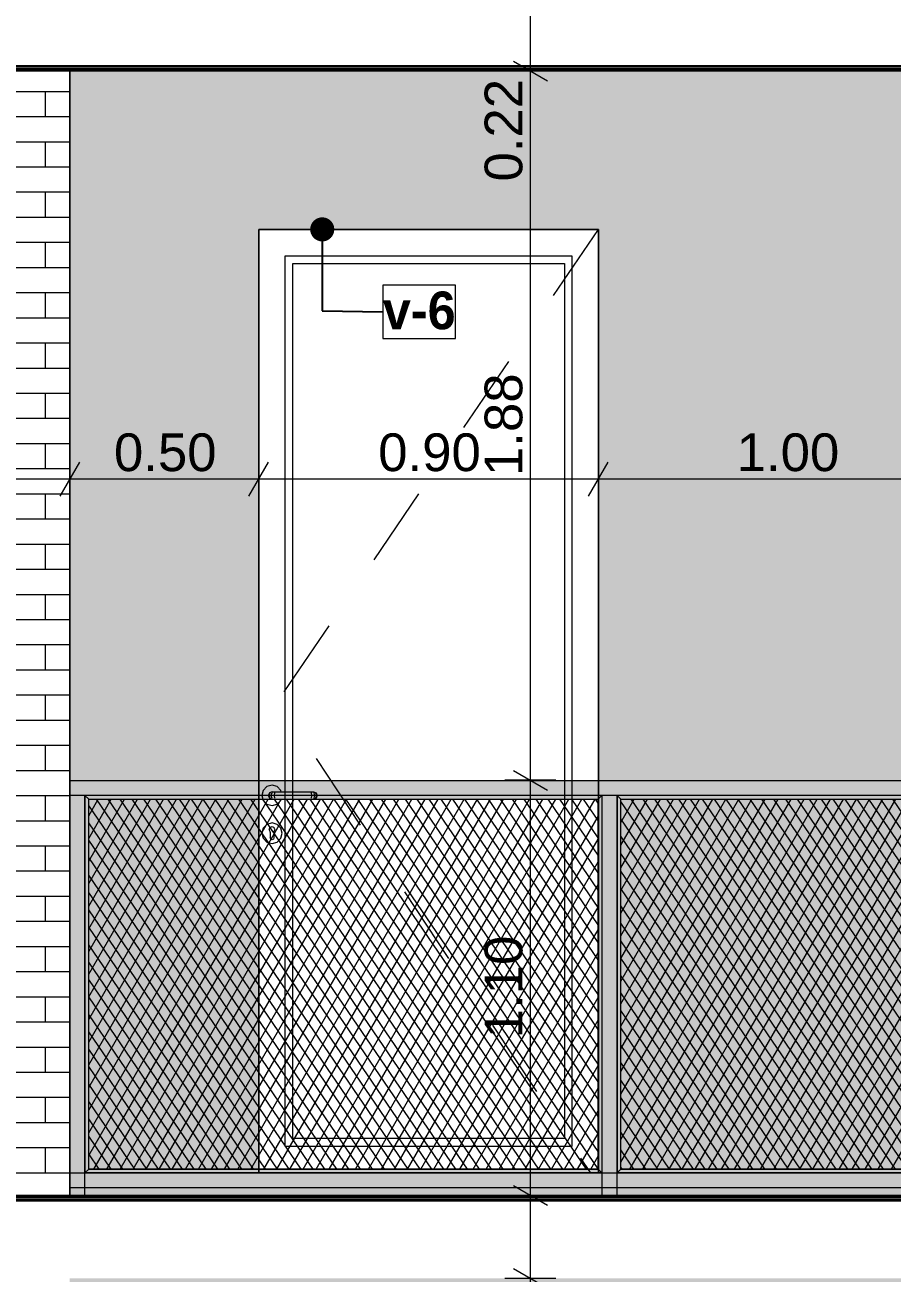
# Model space of a CAD drawing. Header units: millimetres. Extents: x 475206255 to 476720147, y 4620882299 to 4621447368.
# Drawn here: x 475418547 to 475420845, y 4621138679 to 4621141987 of the extents above; entities that cross this region are included whole.
import ezdxf

# ---------------------------------------------------------------- set-up
doc = ezdxf.new("R2010")
doc.units = ezdxf.units.MM
doc.header["$MEASUREMENT"] = 0
doc.set_wipeout_variables(frame=1)
doc.linetypes.add('Dashed', pattern=[423.333333, 211.666667, -211.666667])
for name, color, linetype, lineweight in [('2D Drafting - General_Pen_No__30_Pen_No__9_Pen_No__9_Pen_No__253', 252, 'Continuous', 0), ('2D Drafting - General_Pen_No__30_Pen_No__9_Pen_No__9_Pen_No__7', 7, 'Continuous', 0), ('2D Drafting - General_Pen_No__7_Pen_No__7', 7, 'Continuous', 0), ('Dimensioning - General_Pen_No__142', 142, 'Continuous', 0), ('New_2D Drafting - General_Pen_No__30_Pen_No__9_Pen_No__9_Pen_No__255', 255, 'Continuous', 0), ('New_2D Drafting - General_Pen_No__30_Pen_No__9_Pen_No__9_Pen_No__7', 7, 'Continuous', 0), ('New_2D Drafting - General_Pen_No__4', 7, 'Continuous', 0), ('New_2D Drafting - General_Pen_No__7', 7, 'Continuous', 0), ('New_Annotation - Label_Pen_No__1', 1, 'Continuous', 0), ('New_Structural - Bearing_Pen_No__250', 7, 'Continuous', 0), ('Structural - Bearing_Pen_No__250', 7, 'Continuous', 0), ('zoma_Pen_No__142', 142, 'Continuous', 0)]:
    doc.layers.add(name, color=color, linetype=linetype, lineweight=lineweight)
doc.layers.add('Dimensioning - General', color=7, linetype='Continuous')
doc.layers.add('zoma', color=7, linetype='Continuous')
doc.styles.add('GENERATED_STYLE_2', font='arial.ttf')
doc.styles.add('GENERATED_STYLE_5', font='')
doc.styles.get('GENERATED_STYLE_5').set_extended_font_data('Avaza', bold=True)
doc.dimstyles.new('GENERATED_STYLE__1', dxfattribs={"dimtxt": 100, "dimasz": 68.640772, "dimexe": 0.18, "dimexo": 0.0625, "dimgap": 0, "dimtad": 1, "dimlfac": 0.001, "dimzin": 0, "dimdsep": 46, "dimtxsty": 'GENERATED_STYLE_2', "dimblk": 'ARROWHEAD_2', "dimblk1": 'ARROWHEAD_2', "dimblk2": 'ARROWHEAD_2', "dimcen": 0.09, "dimse1": 1, "dimse2": 1, "dimclrd": 142, "dimclre": 142, "dimclrt": 142, "dimadec": 0, "dimazin": 0, "dimtfac": 1, "dimtdec": 4, "dimtmove": 0, "dimatfit": 3, "dimfxl": 1, "dimtolj": 1, "dimtzin": 0, "dimarcsym": 0})
doc.dimstyles.new('GENERATED_STYLE__18', dxfattribs={"dimtxt": 100, "dimasz": 68.640772, "dimexe": 0.18, "dimexo": 0.0625, "dimgap": 0, "dimtad": 1, "dimtih": 1, "dimtoh": 1, "dimlfac": 0.001, "dimzin": 0, "dimdsep": 46, "dimtxsty": 'GENERATED_STYLE_2', "dimblk": 'ARROWHEAD_2', "dimblk1": 'ARROWHEAD_2', "dimblk2": 'ARROWHEAD_2', "dimcen": 0.09, "dimse1": 1, "dimse2": 1, "dimclrd": 142, "dimclre": 142, "dimclrt": 142, "dimadec": 0, "dimazin": 0, "dimtfac": 1, "dimtdec": 4, "dimtmove": 0, "dimatfit": 3, "dimfxl": 1, "dimtolj": 1, "dimtzin": 0, "dimarcsym": 0})
doc.dimstyles.new('GENERATED_STYLE__3', dxfattribs={"dimtxt": 200, "dimasz": 64.421331, "dimexe": 0.18, "dimexo": 3, "dimgap": 0, "dimtad": 1, "dimtih": 1, "dimtoh": 1, "dimlfac": 0.001, "dimzin": 0, "dimdsep": 46, "dimtxsty": 'GENERATED_STYLE_2', "dimblk": 'ARROWHEAD_2', "dimblk1": 'ARROWHEAD_2', "dimblk2": 'ARROWHEAD_2', "dimcen": 0.09, "dimclrd": 142, "dimclre": 142, "dimclrt": 142, "dimadec": 0, "dimazin": 0, "dimtfac": 1, "dimtdec": 4, "dimtmove": 0, "dimatfit": 3, "dimfxl": 1, "dimtolj": 1, "dimtzin": 0, "dimarcsym": 0})
doc.dimstyles.new('GENERATED_STYLE__33', dxfattribs={"dimtxt": 0.18, "dimasz": 127.68, "dimexe": 0.18, "dimexo": 0.0625, "dimgap": 0, "dimtad": 0, "dimtih": 1, "dimtoh": 1, "dimdec": 4, "dimzin": 0, "dimdsep": 46, "dimcen": 0.09, "dimadec": 0, "dimazin": 0, "dimtfac": 1, "dimtdec": 4, "dimtmove": 0, "dimatfit": 3, "dimldrblk": 'ARROWHEAD_11', "dimfxl": 1, "dimtolj": 1, "dimtzin": 0, "dimarcsym": 0})
pattern_1 = [(60, (475826095.757, 4621095193.19), (-25.9807621, 15), []), (124.306619, (475826095.757, 4621095193.19), (23.8156986, 11.25), [])]

# ---------------------------------------------------------------- blocks, each defined once
blk = doc.blocks.new('*D550', base_point=(475826095.8, 4621095193.2))
at = {"layer": 'Dimensioning - General_Pen_No__142', "color": 142, "linetype": 'Continuous', "lineweight": 0, "transparency": 16777216}
for p, q in [((475424908.2, 4621138945), (475424772.7, 4621138945)), ((475424795.3, 4621138971.1), (475424885.6, 4621138918.9)), ((475424840.5, 4621138244.9), (475424840.5, 4621138945)), ((475424795.3, 4621138271), (475424885.6, 4621138218.9)), ((475424908.2, 4621138244.9), (475424772.7, 4621138244.9))]:
    blk.add_line(p, q, dxfattribs=at)
at = {"layer": 'Dimensioning - General_Pen_No__142', "color": 142, "lineweight": 0, "transparency": 16777216, "insert": (475424820.5, 4621138461.5), "char_height": 100, "attachment_point": 7, "rotation": 90, "style": 'GENERATED_STYLE_2'}
blk.add_mtext('\\A1;{\\pql;\\fArial|b0|i0|c204|p0;\\W1.000000;0.70}', dxfattribs=at)
blk = doc.blocks.new('ARROWHEAD_2')
at = {"color": 0, "linetype": 'Continuous', "lineweight": 0}
for p, q in [((-0.378, -0.655), (0.378, 0.655)), ((0, 0), (-1, 0))]:
    blk.add_line(p, q, dxfattribs=at)
blk = doc.blocks.new('*D551', base_point=(475826095.8, 4621095193.2))
at = {"layer": 'Dimensioning - General_Pen_No__142', "color": 142, "linetype": 'Continuous', "lineweight": 0, "transparency": 16777216}
for p, q in [((475424795.3, 4621141471), (475424885.6, 4621141418.9)), ((475424908.2, 4621141444.9), (475424772.7, 4621141444.9)), ((475424840.5, 4621138945), (475424840.5, 4621141444.9)), ((475424908.2, 4621138945), (475424772.7, 4621138945)), ((475424795.3, 4621138971.1), (475424885.6, 4621138918.9))]:
    blk.add_line(p, q, dxfattribs=at)
at = {"layer": 'Dimensioning - General_Pen_No__142', "color": 142, "lineweight": 0, "transparency": 16777216, "insert": (475424820.5, 4621140061.5), "char_height": 100, "attachment_point": 7, "rotation": 90, "style": 'GENERATED_STYLE_2'}
blk.add_mtext('\\A1;{\\pql;\\fArial|b0|i0|c204|p0;\\W1.000000;2.50}', dxfattribs=at)
blk = doc.blocks.new('*D552', base_point=(475826095.8, 4621095193.2))
at = {"layer": 'Dimensioning - General_Pen_No__142', "color": 142, "linetype": 'Continuous', "lineweight": 0, "transparency": 16777216}
for p, q in [((475424795.3, 4621142171.1), (475424885.6, 4621142118.9)), ((475424908.2, 4621142145), (475424772.7, 4621142145)), ((475424840.5, 4621141444.9), (475424840.5, 4621142145)), ((475424795.3, 4621141471), (475424885.6, 4621141418.9)), ((475424908.2, 4621141444.9), (475424772.7, 4621141444.9))]:
    blk.add_line(p, q, dxfattribs=at)
at = {"layer": 'Dimensioning - General_Pen_No__142', "color": 142, "lineweight": 0, "transparency": 16777216, "insert": (475424820.5, 4621141661.5), "char_height": 100, "attachment_point": 7, "rotation": 90, "style": 'GENERATED_STYLE_2'}
blk.add_mtext('\\A1;{\\pql;\\fArial|b0|i0|c204|p0;\\W1.000000;0.70}', dxfattribs=at)
blk = doc.blocks.new('*D1526', base_point=(475826095.8, 4621095193.2))
at = {"layer": 'zoma_Pen_No__142', "color": 142, "linetype": 'Continuous', "lineweight": 0, "transparency": 16777216}
for p, q in [((475414015.9, 4621126477.3), (475414015.9, 4621126604.5)), ((475420515.9, 4621126477.3), (475420515.9, 4621126604.5)), ((475414040.3, 4621126583.3), (475413991.4, 4621126498.5)), ((475420540.3, 4621126583.3), (475420491.4, 4621126498.5)), ((475414015.9, 4621126540.9), (475420515.9, 4621126540.9))]:
    blk.add_line(p, q, dxfattribs=at)
at = {"layer": 'zoma_Pen_No__142', "color": 142, "lineweight": 0, "transparency": 16777216, "char_height": 200, "attachment_point": 7, "style": 'GENERATED_STYLE_2'}
for s, insert in [('\\A1;{\\pql;\\fArial|b0|i0|c204|p0;\\W1.000000;6.50}', (475416998.9, 4621126580.9)), ('\\A1;{\\pql;\\fArial|b0|i0|c204|p0;\\W1.000000;0.40}', (475419957.5, 4621126580.9))]:
    blk.add_mtext(s, dxfattribs=dict(at, insert=insert))
blk = doc.blocks.new('*D1527', base_point=(475826095.8, 4621095193.2))
at = {"layer": 'zoma_Pen_No__142', "color": 142, "linetype": 'Continuous', "lineweight": 0, "transparency": 16777216}
for p, q in [((475420515.9, 4621126477.3), (475420515.9, 4621126604.5)), ((475420915.9, 4621126477.3), (475420915.9, 4621126604.5)), ((475420540.3, 4621126583.3), (475420491.4, 4621126498.5)), ((475420940.3, 4621126583.3), (475420891.4, 4621126498.5)), ((475420515.9, 4621126540.9), (475420915.9, 4621126540.9))]:
    blk.add_line(p, q, dxfattribs=at)
blk = doc.blocks.new('ARROWHEAD_11')
at = {"color": 0, "linetype": 'Continuous', "lineweight": 0}
blk.add_line((0, 0), (-1, 0), dxfattribs=at)
at = {"color": 0, "linetype": 'Continuous', "lineweight": 0, "const_width": 0.25, "flags": 128}
blk.add_lwpolyline([(-0.125, 0, 1), (0.125, 0, 1)], format="xyb", close=True, dxfattribs=at)
blk = doc.blocks.new('*D1865', base_point=(475826095.8, 4621095193.2))
at = {"layer": 'Dimensioning - General_Pen_No__142', "color": 142, "linetype": 'Continuous', "lineweight": 0, "transparency": 16777216}
for p, q in [((475419841.3, 4621138691), (475419931.6, 4621138638.9)), ((475419954.2, 4621138665), (475419818.7, 4621138665)), ((475419886.5, 4621136785), (475419886.5, 4621138665)), ((475419841.3, 4621136811), (475419931.6, 4621136758.9)), ((475419954.2, 4621136785), (475419818.7, 4621136785))]:
    blk.add_line(p, q, dxfattribs=at)
at = {"layer": 'Dimensioning - General_Pen_No__142', "color": 142, "lineweight": 0, "transparency": 16777216, "char_height": 100, "attachment_point": 7, "rotation": 90, "style": 'GENERATED_STYLE_2'}
for s, insert in [('\\A1;{\\pql;\\fArial|b0|i0|c204|p0;\\W1.000000;0.22}', (475419866.5, 4621138371.9)), ('\\A1;{\\pql;\\fArial|b0|i0|c204|p0;\\W1.000000;1.88}', (475419866.5, 4621137591.5))]:
    blk.add_mtext(s, dxfattribs=dict(at, insert=insert))
blk = doc.blocks.new('*D1866', base_point=(475826095.8, 4621095193.2))
at = {"layer": 'Dimensioning - General_Pen_No__142', "color": 142, "linetype": 'Continuous', "lineweight": 0, "transparency": 16777216}
for p, q in [((475419841.3, 4621138911), (475419931.6, 4621138858.9)), ((475419954.2, 4621138885), (475419818.7, 4621138885)), ((475419886.5, 4621138665), (475419886.5, 4621138885)), ((475419841.3, 4621138691), (475419931.6, 4621138638.9)), ((475419954.2, 4621138665), (475419818.7, 4621138665))]:
    blk.add_line(p, q, dxfattribs=at)
blk = doc.blocks.new('*D1867', base_point=(475826095.8, 4621095193.2))
at = {"layer": 'Dimensioning - General_Pen_No__142', "color": 142, "linetype": 'Continuous', "lineweight": 0, "transparency": 16777216}
for p, q in [((475419841.3, 4621140011), (475419931.6, 4621139958.9)), ((475419954.2, 4621139985), (475419818.7, 4621139985)), ((475419886.5, 4621138885), (475419886.5, 4621139985)), ((475419841.3, 4621138911), (475419931.6, 4621138858.9)), ((475419954.2, 4621138885), (475419818.7, 4621138885))]:
    blk.add_line(p, q, dxfattribs=at)
at = {"layer": 'Dimensioning - General_Pen_No__142', "color": 142, "lineweight": 0, "transparency": 16777216, "insert": (475419866.5, 4621139301.5), "char_height": 100, "attachment_point": 7, "rotation": 90, "style": 'GENERATED_STYLE_2'}
blk.add_mtext('\\A1;{\\pql;\\fArial|b0|i0|c204|p0;\\W1.000000;1.10}', dxfattribs=at)
blk = doc.blocks.new('*D1868', base_point=(475826095.8, 4621095193.2))
at = {"layer": 'Dimensioning - General_Pen_No__142', "color": 142, "linetype": 'Continuous', "lineweight": 0, "transparency": 16777216}
for p, q in [((475419841.3, 4621141891), (475419931.6, 4621141838.9)), ((475419954.2, 4621141865), (475419818.7, 4621141865)), ((475419886.5, 4621139985), (475419886.5, 4621141865)), ((475419841.3, 4621140011), (475419931.6, 4621139958.9)), ((475419954.2, 4621139985), (475419818.7, 4621139985))]:
    blk.add_line(p, q, dxfattribs=at)
at = {"layer": 'Dimensioning - General_Pen_No__142', "color": 142, "lineweight": 0, "transparency": 16777216, "char_height": 100, "attachment_point": 7, "rotation": 90, "style": 'GENERATED_STYLE_2'}
for s, insert in [('\\A1;{\\pql;\\fArial|b0|i0|c204|p0;\\W1.000000;0.22}', (475419866.5, 4621141571.9)), ('\\A1;{\\pql;\\fArial|b0|i0|c204|p0;\\W1.000000;1.88}', (475419866.5, 4621140791.5))]:
    blk.add_mtext(s, dxfattribs=dict(at, insert=insert))
blk = doc.blocks.new('*D1869', base_point=(475826095.8, 4621095193.2))
at = {"layer": 'Dimensioning - General_Pen_No__142', "color": 142, "linetype": 'Continuous', "lineweight": 0, "transparency": 16777216}
for p, q in [((475419954.2, 4621142085), (475419818.7, 4621142085)), ((475419841.3, 4621142111), (475419931.6, 4621142058.9)), ((475419886.5, 4621141865), (475419886.5, 4621142085)), ((475419841.3, 4621141891), (475419931.6, 4621141838.9)), ((475419954.2, 4621141865), (475419818.7, 4621141865))]:
    blk.add_line(p, q, dxfattribs=at)
blk = doc.blocks.new('*D2306', base_point=(475826095.8, 4621095193.2))
at = {"layer": 'Dimensioning - General_Pen_No__142', "color": 142, "linetype": 'Continuous', "lineweight": 0, "transparency": 16777216}
for p, q in [((475420040.6, 4621140737.8), (475420092.8, 4621140828.1)), ((475420066.7, 4621140850.6), (475420066.7, 4621140715.2)), ((475421040.2, 4621140737.8), (475421092.3, 4621140828.1)), ((475421066.3, 4621140850.6), (475421066.3, 4621140715.2)), ((475421066.3, 4621140782.9), (475420066.7, 4621140782.9))]:
    blk.add_line(p, q, dxfattribs=at)
at = {"layer": 'Dimensioning - General_Pen_No__142', "color": 142, "lineweight": 0, "transparency": 16777216, "insert": (475420433, 4621140802.9), "char_height": 100, "attachment_point": 7, "style": 'GENERATED_STYLE_2'}
blk.add_mtext('\\A1;{\\pql;\\fArial|b0|i0|c204|p0;\\W1.000000;1.00}', dxfattribs=at)
blk = doc.blocks.new('*D2307', base_point=(475826095.8, 4621095193.2))
at = {"layer": 'Dimensioning - General_Pen_No__142', "color": 142, "linetype": 'Continuous', "lineweight": 0, "transparency": 16777216}
for p, q in [((475419140.6, 4621140737.8), (475419192.8, 4621140828.1)), ((475419166.7, 4621140850.6), (475419166.7, 4621140715.2)), ((475420040.6, 4621140737.8), (475420092.8, 4621140828.1)), ((475420066.7, 4621140850.6), (475420066.7, 4621140715.2)), ((475420066.7, 4621140782.9), (475419166.7, 4621140782.9))]:
    blk.add_line(p, q, dxfattribs=at)
at = {"layer": 'Dimensioning - General_Pen_No__142', "color": 142, "lineweight": 0, "transparency": 16777216, "insert": (475419483.2, 4621140802.9), "char_height": 100, "attachment_point": 7, "style": 'GENERATED_STYLE_2'}
blk.add_mtext('\\A1;{\\pql;\\fArial|b0|i0|c204|p0;\\W1.000000;0.90}', dxfattribs=at)
blk = doc.blocks.new('*D2308', base_point=(475826095.8, 4621095193.2))
at = {"layer": 'Dimensioning - General_Pen_No__142', "color": 142, "linetype": 'Continuous', "lineweight": 0, "transparency": 16777216}
for p, q in [((475418640.2, 4621140737.8), (475418692.3, 4621140828.1)), ((475418666.2, 4621140850.6), (475418666.2, 4621140715.2)), ((475419140.6, 4621140737.8), (475419192.8, 4621140828.1)), ((475419166.7, 4621140850.6), (475419166.7, 4621140715.2)), ((475419166.7, 4621140782.9), (475418666.2, 4621140782.9))]:
    blk.add_line(p, q, dxfattribs=at)
at = {"layer": 'Dimensioning - General_Pen_No__142', "color": 142, "lineweight": 0, "transparency": 16777216, "insert": (475418783, 4621140802.9), "char_height": 100, "attachment_point": 7, "style": 'GENERATED_STYLE_2'}
blk.add_mtext('\\A1;{\\pql;\\fArial|b0|i0|c204|p0;\\W1.000000;0.50}', dxfattribs=at)
blk = doc.blocks.new('*D2309', base_point=(475826095.8, 4621095193.2))
at = {"layer": 'Dimensioning - General_Pen_No__142', "color": 142, "linetype": 'Continuous', "lineweight": 0, "transparency": 16777216}
for p, q in [((475417140.2, 4621140737.8), (475417192.3, 4621140828.1)), ((475417166.2, 4621140850.6), (475417166.2, 4621140715.2)), ((475418640.2, 4621140737.8), (475418692.3, 4621140828.1)), ((475418666.2, 4621140850.6), (475418666.2, 4621140715.2)), ((475418666.2, 4621140782.9), (475417166.2, 4621140782.9))]:
    blk.add_line(p, q, dxfattribs=at)
at = {"layer": 'Dimensioning - General_Pen_No__142', "color": 142, "lineweight": 0, "transparency": 16777216, "insert": (475417782.8, 4621140802.9), "char_height": 100, "attachment_point": 7, "style": 'GENERATED_STYLE_2'}
blk.add_mtext('\\A1;{\\pql;\\fArial|b0|i0|c204|p0;\\W1.000000;1.50}', dxfattribs=at)

msp = doc.modelspace()

# ---------------------------------------------------------------- hatches: boundary and pattern name
at = {"layer": '2D Drafting - General_Pen_No__30_Pen_No__9_Pen_No__9_Pen_No__253', "linetype": 'Continuous', "lineweight": 0}
h = msp.add_hatch(dxfattribs=at)
h.set_pattern_fill('BRICK___RUNNING_BOND', color=252, style=0, pattern_type=2)
h.set_pattern_definition([(180, (475382668.45, 4621135278.51), (0, 66.64), []), (90, (475382668.45, 4621135278.5), (244.8, 0), [66.64, -66.64]), (90, (475382546.05, 4621135345.15), (244.8, 0), [66.64, -66.64])])
h.paths.add_polyline_path([(475407116.097, 4621132444.943), (475407116.097, 4621145744.536), (475427886.496, 4621145744.536), (475427886.496, 4621132444.943), (475424099.531, 4621132444.942), (475422915.902, 4621132444.943), (475420516.519, 4621132444.943), (475420516.519, 4621135044.943), (475418016.519, 4621135044.943), (475418016.519, 4621132444.943), (475417816.698, 4621132444.943), (475417816.698, 4621135044.924), (475414016.698, 4621135044.924), (475414016.698, 4621132444.943), (475413616.479, 4621132444.943), (475411316.097, 4621132444.943), (475411316.097, 4621145344.955), (475409845.506, 4621145344.955), (475409816.623, 4621145344.955), (475407515.336, 4621145344.955), (475407515.336, 4621135744.944), (475407515.336, 4621135044.961), (475407516.097, 4621135044.961), (475407516.097, 4621132545), (475407516.097, 4621132444.943)])
h.paths.add_polyline_path([(475411816.173, 4621143044.943), (475411816.173, 4621144644.943), (475413416.173, 4621144644.943), (475413416.173, 4621143044.943)], flags=0)
h.paths.add_polyline_path([(475411816.178, 4621135044.943), (475413416.178, 4621135044.943), (475413416.178, 4621133444.942), (475411816.178, 4621133444.942)], flags=0)
h.paths.add_polyline_path([(475413416.178, 4621136644.942), (475411816.178, 4621136644.942), (475411816.178, 4621138244.943), (475413416.178, 4621138244.943)], flags=0)
h.paths.add_polyline_path([(475413416.178, 4621139844.942), (475411816.178, 4621139844.942), (475411816.178, 4621141444.943), (475413416.178, 4621141444.943)], flags=0)
h.paths.add_polyline_path([(475414016.097, 4621135464.943), (475422915.902, 4621135464.943), (475422915.902, 4621135684.943), (475418666.092, 4621135684.943), (475418666.092, 4621135744.932), (475418666.092, 4621135744.944), (475418666.092, 4621138244.955), (475418666.092, 4621138664.943), (475422915.902, 4621138664.943), (475422915.902, 4621138884.943), (475418666.092, 4621138884.943), (475418666.092, 4621141864.943), (475422915.902, 4621141864.943), (475422915.902, 4621142084.943), (475420066.548, 4621142084.943), (475420066.548, 4621144644.937), (475419166.549, 4621144644.937), (475419166.549, 4621142084.943), (475418666.092, 4621142084.943), (475418666.092, 4621145064.943), (475422915.902, 4621145064.943), (475422915.902, 4621145284.943), (475414016.097, 4621145284.943), (475414016.097, 4621145064.943), (475417166.094, 4621145064.943), (475417166.094, 4621142084.943), (475414016.097, 4621142084.943), (475414016.097, 4621141864.943), (475417166.094, 4621141864.943), (475417166.094, 4621138884.943), (475414016.097, 4621138884.943), (475414016.097, 4621138664.943), (475417166.094, 4621138664.943), (475417166.094, 4621138244.955), (475417166.094, 4621135744.944), (475417166.094, 4621135744.924), (475417166.094, 4621135684.943), (475414016.097, 4621135684.943)], flags=0)
h.paths.add_polyline_path([(475416466.026, 4621135744.913), (475416466.026, 4621138244.923), (475414866.018, 4621138244.923), (475414866.018, 4621135744.913)], flags=0)
h.paths.add_polyline_path([(475414866.026, 4621144644.918), (475416466.035, 4621144644.918), (475416466.035, 4621142144.923), (475414866.026, 4621142144.923)], flags=0)
h.paths.add_polyline_path([(475416466.035, 4621138944.924), (475414866.026, 4621138944.924), (475414866.026, 4621141444.918), (475416466.035, 4621141444.918)], flags=0)
h.paths.add_polyline_path([(475419166.549, 4621138944.945), (475420066.548, 4621138944.945), (475420066.548, 4621141444.94), (475419166.549, 4621141444.94)], flags=0)
h.paths.add_polyline_path([(475419166.549, 4621138244.94), (475419166.549, 4621135744.945), (475420066.548, 4621135744.945), (475420066.548, 4621138244.94)], flags=0)
h.paths.add_polyline_path([(475422666.097, 4621132544.993), (475421066.097, 4621132544.993), (475421066.097, 4621135044.993), (475422666.097, 4621135044.993)], flags=0)
h.paths.add_polyline_path([(475421066.097, 4621144644.939), (475421066.097, 4621142144.943), (475422666.097, 4621142144.943), (475422666.097, 4621144644.939)], flags=0)
h.paths.add_polyline_path([(475421066.105, 4621138944.931), (475422666.097, 4621138944.931), (475422666.097, 4621138944.943), (475422666.097, 4621141444.937), (475421766.097, 4621141444.937), (475421066.105, 4621141444.937)], flags=0)
h.paths.add_polyline_path([(475421066.105, 4621135744.929), (475422666.097, 4621135744.929), (475422666.097, 4621135744.943), (475422666.097, 4621138244.94), (475421766.097, 4621138244.94), (475421066.105, 4621138244.94)], flags=0)
h.paths.add_polyline_path([(475425066.474, 4621132544.995), (475426666.486, 4621132544.995), (475426666.477, 4621135044.946), (475425066.477, 4621135044.941)], flags=0)
h.paths.add_polyline_path([(475425066.502, 4621135744.936), (475426666.511, 4621135744.936), (475426666.511, 4621138244.935), (475425066.511, 4621138244.941)], flags=0)
h.paths.add_polyline_path([(475426666.511, 4621142144.937), (475426666.511, 4621144644.941), (475425066.511, 4621144644.941), (475425066.509, 4621142144.937)], flags=0)
h.paths.add_polyline_path([(475426666.514, 4621138944.999), (475426666.514, 4621141444.941), (475425066.511, 4621141444.941), (475425066.509, 4621138944.999)], flags=0)
h = msp.add_hatch(dxfattribs=at)
h.set_pattern_fill('BRICK___RUNNING_BOND', color=252, style=0, pattern_type=2)
h.set_pattern_definition([(180, (475383717.936, 4621138478.515), (0, 66.64), []), (90, (475383717.94, 4621138478.51), (244.8, 0), [66.64, -66.64]), (90, (475383595.54, 4621138545.15), (244.8, 0), [66.64, -66.64])])
h.paths.add_polyline_path([(475418666.09, 4621141864.943), (475418666.09, 4621138884.943), (475417166.092, 4621138884.943), (475417166.092, 4621141864.943)])
at = {"layer": 'New_2D Drafting - General_Pen_No__30_Pen_No__9_Pen_No__9_Pen_No__255', "linetype": 'Continuous', "lineweight": 0}
for points in [[(475418666.09, 4621139984.946), (475422915.9, 4621139984.946), (475422915.9, 4621139944.946), (475418666.09, 4621139944.946)], [(475418666.09, 4621138884.918), (475418706.09, 4621138884.918), (475418706.09, 4621139944.946), (475418666.09, 4621139944.946)], [(475418706.09, 4621138944.944), (475418716.09, 4621138954.944), (475418716.09, 4621139934.972), (475418706.09, 4621139944.972)], [(475420065.9, 4621139934.946), (475420075.9, 4621139944.946), (475418706.09, 4621139944.946), (475418716.09, 4621139934.946)], [(475420075.9, 4621138944.918), (475420065.9, 4621138954.918), (475420065.9, 4621139934.946), (475420075.9, 4621139944.946)], [(475420075.9, 4621138884.918), (475420115.9, 4621138884.918), (475420115.9, 4621139944.946), (475420075.9, 4621139944.946)], [(475420115.9, 4621138944.944), (475420125.9, 4621138954.944), (475420125.9, 4621139934.972), (475420115.9, 4621139944.972)], [(475421455.926, 4621139934.972), (475421465.926, 4621139944.972), (475420115.9, 4621139944.972), (475420125.9, 4621139934.972)], [(475418666.09, 4621138944.944), (475422915.9, 4621138944.944), (475422915.9, 4621138904.944), (475418666.09, 4621138904.944)], [(475420065.9, 4621138954.919), (475420075.875, 4621138944.944), (475418706.064, 4621138944.944), (475418716.07, 4621138954.95)], [(475421455.9, 4621138954.97), (475421465.926, 4621138944.944), (475420115.874, 4621138944.944), (475420125.9, 4621138954.97)]]:
    msp.add_hatch(color=255, dxfattribs=at).paths.add_polyline_path(points)
at = {"layer": 'New_2D Drafting - General_Pen_No__7', "linetype": 'Continuous', "lineweight": 0}
h = msp.add_hatch(dxfattribs=at)
h.set_pattern_fill('BATT_INSULATION', style=0, pattern_type=2)
h.set_pattern_definition(pattern_1)
h.paths.add_polyline_path([(475418716.064, 4621139934.946), (475420065.9, 4621139934.946), (475420065.9, 4621138954.918), (475418716.064, 4621138954.918)])
h = msp.add_hatch(dxfattribs=at)
h.set_pattern_fill('BATT_INSULATION', style=0, pattern_type=2)
h.set_pattern_definition(pattern_1)
h.paths.add_polyline_path([(475420125.9, 4621139934.972), (475421455.9, 4621139934.972), (475421455.9, 4621138954.97), (475420125.9, 4621138954.97)])

# ---------------------------------------------------------------- linework, layer by layer
at = {"layer": '2D Drafting - General_Pen_No__30_Pen_No__9_Pen_No__9_Pen_No__7', "color": 7, "linetype": 'Continuous', "lineweight": 0, "flags": 128}
msp.add_lwpolyline([(475422915.902, 4621138664.943), (475422915.902, 4621138884.943), (475418666.092, 4621138884.943), (475418666.092, 4621141864.943), (475422915.902, 4621141864.943), (475422915.902, 4621142084.943), (475420066.548, 4621142084.943), (475420066.548, 4621144644.937), (475419166.549, 4621144644.937), (475419166.549, 4621142084.943), (475418666.092, 4621142084.943), (475418666.092, 4621145064.943), (475422915.902, 4621145064.943), (475422915.902, 4621145284.943), (475414016.097, 4621145284.943), (475414016.097, 4621145064.943), (475417166.094, 4621145064.943), (475417166.094, 4621142084.943), (475414016.097, 4621142084.943), (475414016.097, 4621141864.943), (475417166.094, 4621141864.943), (475417166.094, 4621138884.943), (475414016.097, 4621138884.943), (475414016.097, 4621138664.943)], dxfattribs=at)
for points in [[(475418666.09, 4621141864.943), (475418666.09, 4621138884.943), (475417166.092, 4621138884.943), (475417166.092, 4621141864.943)], [(475419166.549, 4621138944.945), (475420066.548, 4621138944.945), (475420066.548, 4621141444.94), (475419166.549, 4621141444.94)]]:
    msp.add_lwpolyline(points, close=True, dxfattribs=at)
at = {"layer": '2D Drafting - General_Pen_No__7_Pen_No__7', "color": 7, "linetype": 'Continuous', "lineweight": 0, "flags": 128}
for points in [[(475419166.548, 4621141444.94), (475420066.548, 4621141444.94), (475420066.548, 4621138944.94), (475419166.548, 4621138944.945)], [(475419236.548, 4621141374.886), (475419996.548, 4621141374.887), (475419996.549, 4621139014.942), (475419236.55, 4621139014.942)], [(475419256.548, 4621141354.863), (475419976.548, 4621141354.863), (475419976.548, 4621139035.753), (475419256.548, 4621139035.753)]]:
    msp.add_lwpolyline(points, close=True, dxfattribs=at)
at = {"layer": '2D Drafting - General_Pen_No__7_Pen_No__7', "color": 7, "linetype": 'Dashed', "lineweight": 0, "flags": 128}
msp.add_lwpolyline([(475420065.8, 4621141444.94), (475419217.651, 4621140196.005), (475420044.427, 4621138945.748)], dxfattribs=at)
at = {"layer": 'New_2D Drafting - General_Pen_No__30_Pen_No__9_Pen_No__9_Pen_No__7', "color": 7, "linetype": 'Continuous', "lineweight": 0, "flags": 128}
for points in [[(475418666.09, 4621139984.946), (475422915.9, 4621139984.946), (475422915.9, 4621139944.946), (475418666.09, 4621139944.946)], [(475418666.09, 4621138884.918), (475418706.09, 4621138884.918), (475418706.09, 4621139944.946), (475418666.09, 4621139944.946)], [(475418706.09, 4621138944.944), (475418716.09, 4621138954.944), (475418716.09, 4621139934.972), (475418706.09, 4621139944.972)], [(475420065.9, 4621139934.946), (475420075.9, 4621139944.946), (475418706.09, 4621139944.946), (475418716.09, 4621139934.946)], [(475420075.9, 4621138944.918), (475420065.9, 4621138954.918), (475420065.9, 4621139934.946), (475420075.9, 4621139944.946)], [(475420075.9, 4621138884.918), (475420115.9, 4621138884.918), (475420115.9, 4621139944.946), (475420075.9, 4621139944.946)], [(475420115.9, 4621138944.944), (475420125.9, 4621138954.944), (475420125.9, 4621139934.972), (475420115.9, 4621139944.972)], [(475421455.926, 4621139934.972), (475421465.926, 4621139944.972), (475420115.9, 4621139944.972), (475420125.9, 4621139934.972)], [(475418666.09, 4621138944.944), (475422915.9, 4621138944.944), (475422915.9, 4621138904.944), (475418666.09, 4621138904.944)], [(475420065.9, 4621138954.919), (475420075.875, 4621138944.944), (475418706.064, 4621138944.944), (475418716.07, 4621138954.95)], [(475421455.9, 4621138954.97), (475421465.926, 4621138944.944), (475420115.874, 4621138944.944), (475420125.9, 4621138954.97)]]:
    msp.add_lwpolyline(points, close=True, dxfattribs=at)
at = {"layer": 'New_2D Drafting - General_Pen_No__4', "color": 7, "linetype": 'Continuous', "lineweight": 0, "flags": 128}
for points in [[(475418716.064, 4621139934.946), (475420065.9, 4621139934.946), (475420065.9, 4621138954.918), (475418716.064, 4621138954.918)], [(475420125.9, 4621139934.972), (475421455.9, 4621139934.972), (475421455.9, 4621138954.97), (475420125.9, 4621138954.97)]]:
    msp.add_lwpolyline(points, close=True, dxfattribs=at)
at = {"layer": 'New_Structural - Bearing_Pen_No__250', "color": 7, "linetype": 'Continuous', "lineweight": 0}
for p, q in [((475419188.298, 4621139968.315), (475419178.415, 4621139958.433)), ((475419201.798, 4621139971.933), (475419188.298, 4621139968.315)), ((475419215.298, 4621139968.316), (475419201.798, 4621139971.933)), ((475419225.18, 4621139958.433), (475419215.298, 4621139968.316)), ((475419178.415, 4621139958.433), (475419174.798, 4621139944.933)), ((475419174.798, 4621139944.933), (475419178.415, 4621139931.433)), ((475419194.727, 4621139952.004), (475419191.798, 4621139944.933)), ((475419191.798, 4621139944.933), (475419194.727, 4621139937.862)), ((475419196.279, 4621139952.004), (475419193.52, 4621139944.933)), ((475419193.52, 4621139944.933), (475419196.279, 4621139937.862)), ((475419201.798, 4621139954.933), (475419194.727, 4621139952.004)), ((475419194.727, 4621139937.862), (475419201.798, 4621139934.933)), ((475419201.093, 4621139952.004), (475419198.982, 4621139944.933)), ((475419198.982, 4621139944.933), (475419201.093, 4621139937.862)), ((475419201.798, 4621139954.933), (475419202.94, 4621139954.933)), ((475419201.798, 4621139934.933), (475419202.94, 4621139934.933)), ((475419202.94, 4621139954.933), (475419206.191, 4621139954.933)), ((475419202.94, 4621139934.933), (475419206.191, 4621139934.933)), ((475419206.191, 4621139954.933), (475419211.058, 4621139954.933)), ((475419206.191, 4621139934.933), (475419211.058, 4621139934.933)), ((475419208.299, 4621139952.004), (475419207.156, 4621139944.933)), ((475419207.156, 4621139944.933), (475419208.299, 4621139937.862)), ((475419211.058, 4621139954.933), (475419216.798, 4621139954.933)), ((475419211.058, 4621139934.933), (475419216.798, 4621139934.933)), ((475419216.798, 4621139954.933), (475419296.798, 4621139954.933)), ((475419216.798, 4621139934.933), (475419296.798, 4621139934.933)), ((475419226.118, 4621139954.933), (475419225.18, 4621139958.433)), ((475419225.181, 4621139931.433), (475419226.118, 4621139934.933)), ((475419296.798, 4621139954.933), (475419302.538, 4621139954.933)), ((475419296.798, 4621139934.933), (475419302.538, 4621139934.933)), ((475419302.538, 4621139954.933), (475419307.404, 4621139954.933)), ((475419302.538, 4621139934.933), (475419307.404, 4621139934.933)), ((475419305.297, 4621139952.004), (475419306.44, 4621139944.933)), ((475419306.44, 4621139944.933), (475419305.297, 4621139937.862)), ((475419307.404, 4621139954.933), (475419310.656, 4621139954.933)), ((475419307.404, 4621139934.933), (475419310.656, 4621139934.933)), ((475419310.656, 4621139954.933), (475419311.798, 4621139954.933)), ((475419310.656, 4621139934.933), (475419311.798, 4621139934.933)), ((475419311.798, 4621139954.933), (475419318.869, 4621139952.004)), ((475419318.869, 4621139937.862), (475419311.798, 4621139934.933)), ((475419312.502, 4621139952.004), (475419314.614, 4621139944.933)), ((475419314.614, 4621139944.933), (475419312.502, 4621139937.862)), ((475419317.317, 4621139952.004), (475419320.076, 4621139944.933)), ((475419320.076, 4621139944.933), (475419317.317, 4621139937.862)), ((475419318.869, 4621139952.004), (475419321.798, 4621139944.933)), ((475419321.798, 4621139944.933), (475419318.869, 4621139937.862)), ((475419178.415, 4621139931.433), (475419188.298, 4621139921.55)), ((475419188.298, 4621139921.55), (475419201.798, 4621139917.933)), ((475419201.798, 4621139917.933), (475419215.298, 4621139921.55)), ((475419215.298, 4621139921.55), (475419225.181, 4621139931.433)), ((475419188.298, 4621139868.315), (475419178.415, 4621139858.433)), ((475419201.798, 4621139871.933), (475419188.298, 4621139868.315)), ((475419215.298, 4621139868.316), (475419201.798, 4621139871.933)), ((475419225.181, 4621139858.433), (475419215.298, 4621139868.316)), ((475419178.415, 4621139858.433), (475419174.798, 4621139844.933)), ((475419174.798, 4621139844.933), (475419178.416, 4621139831.433)), ((475419195.078, 4621139856.573), (475419194.33, 4621139854.625)), ((475419196.798, 4621139849.333), (475419194.33, 4621139854.625)), ((475419195.078, 4621139856.573), (475419196.423, 4621139860.077)), ((475419196.423, 4621139860.077), (475419201.798, 4621139862.358)), ((475419196.798, 4621139847.82), (475419196.798, 4621139849.333)), ((475419196.798, 4621139847.82), (475419196.798, 4621139844.933)), ((475419196.798, 4621139844.933), (475419196.798, 4621139842.046)), ((475419196.798, 4621139842.046), (475419196.798, 4621139836.273)), ((475419196.798, 4621139836.273), (475419196.798, 4621139832.433)), ((475419201.798, 4621139862.358), (475419207.173, 4621139860.077)), ((475419209.266, 4621139854.625), (475419206.798, 4621139849.333)), ((475419206.798, 4621139849.333), (475419206.798, 4621139847.82)), ((475419206.798, 4621139847.82), (475419206.798, 4621139844.933)), ((475419206.798, 4621139844.933), (475419206.798, 4621139842.046)), ((475419206.798, 4621139842.046), (475419206.798, 4621139836.273)), ((475419206.798, 4621139836.273), (475419206.798, 4621139832.433)), ((475419208.518, 4621139856.573), (475419207.173, 4621139860.077)), ((475419208.518, 4621139856.573), (475419209.266, 4621139854.625)), ((475419228.798, 4621139844.933), (475419225.181, 4621139858.433)), ((475419225.181, 4621139831.433), (475419228.798, 4621139844.933)), ((475419178.416, 4621139831.433), (475419188.298, 4621139821.55)), ((475419188.298, 4621139821.55), (475419201.798, 4621139817.933)), ((475419198.263, 4621139828.897), (475419196.798, 4621139832.433)), ((475419201.798, 4621139827.433), (475419198.263, 4621139828.897)), ((475419205.334, 4621139828.897), (475419201.798, 4621139827.433)), ((475419201.798, 4621139817.933), (475419215.298, 4621139821.55)), ((475419206.798, 4621139832.433), (475419205.334, 4621139828.897)), ((475419215.298, 4621139821.55), (475419225.181, 4621139831.433))]:
    msp.add_line(p, q, dxfattribs=at)
at = {"layer": 'Structural - Bearing_Pen_No__250', "color": 7, "linetype": 'Continuous', "lineweight": 0}
for p, q in [((475413969.769, 4621141867.438), (475422962.226, 4621141867.438)), ((475413969.769, 4621141864.943), (475422962.226, 4621141864.943)), ((475413974.232, 4621141871.393), (475422957.764, 4621141871.393)), ((475414011.633, 4621141875.383), (475422920.363, 4621141875.383)), ((475414016.095, 4621141879.338), (475422915.9, 4621141879.338)), ((475413969.769, 4621138884.943), (475422962.226, 4621138884.943)), ((475413969.769, 4621138882.448), (475422962.226, 4621138882.448)), ((475413974.232, 4621138878.493), (475422957.764, 4621138878.493)), ((475414011.633, 4621138874.503), (475422920.363, 4621138874.503)), ((475414016.095, 4621138870.548), (475422915.9, 4621138870.548))]:
    msp.add_line(p, q, dxfattribs=at)

# ---------------------------------------------------------------- dimensions: what is measured, and where the dimension line sits
at = {"layer": 'Dimensioning - General', "color": 142, "linetype": 'Continuous', "lineweight": 0}
for base, p1, p2, picture, middle in [((475424840.477, 4621142144.994), (475364762.758, 4621141444.941), (475364762.763, 4621142144.994), '*D552', (475424770.477, 4621141790.965)), ((475419886.48, 4621142084.952), (475420143.811, 4621141864.952), (475420168.575, 4621142084.952), '*D1869', (475419816.48, 4621141701.388)), ((475419886.48, 4621141864.952), (475420177.885, 4621139984.953), (475420143.811, 4621141864.952), '*D1868', (475419816.48, 4621140920.95)), ((475424840.477, 4621141444.941), (475364762.763, 4621138944.994), (475364762.758, 4621141444.941), '*D551', (475424770.477, 4621140190.965)), ((475419886.48, 4621139984.953), (475420237.784, 4621138884.952), (475420177.885, 4621139984.953), '*D1867', (475419816.48, 4621139430.95)), ((475424840.477, 4621138944.994), (475364762.758, 4621138244.941), (475364762.763, 4621138944.994), '*D550', (475424770.477, 4621138590.965)), ((475419886.48, 4621138884.952), (475420286.878, 4621138664.952), (475420237.784, 4621138884.952), '*D1866', (475419816.48, 4621138501.388)), ((475419886.48, 4621138664.952), (475420197.772, 4621136784.953), (475420286.878, 4621138664.952), '*D1865', (475419816.48, 4621137720.95))]:
    dim = msp.add_linear_dim(base=base, p1=p1, p2=p2, angle=90, dimstyle='GENERATED_STYLE__1', dxfattribs=at)
    dim.commit()
    dim.dimension.update_dxf_attribs({"geometry": picture, "text_midpoint": middle, "dimtype": 160, "text_rotation": 90})
for base, p1, p2, picture, middle in [((475417166.247, 4621140782.909), (475418666.245, 4621141577.187), (475417166.247, 4621141653.929), '*D2309', (475417912.244, 4621140852.909)), ((475418666.245, 4621140782.909), (475419166.702, 4621141444.94), (475418666.245, 4621141577.187), '*D2308', (475418912.471, 4621140852.909)), ((475420066.702, 4621140782.909), (475421066.25, 4621141444.937), (475420066.702, 4621141444.94), '*D2306', (475420562.474, 4621140852.909))]:
    dim = msp.add_linear_dim(base=base, p1=p1, p2=p2, angle=180, dimstyle='GENERATED_STYLE__18', dxfattribs=at)
    dim.commit()
    dim.dimension.update_dxf_attribs({"geometry": picture, "text_midpoint": middle, "dimtype": 160})
at = {"layer": 'zoma', "color": 142, "linetype": 'Continuous', "lineweight": 0}
for base, p1, p2, picture, middle in [((475420515.86, 4621126540.885), (475414015.86, 4621179106.55), (475420515.86, 4621178706.557), '*D1526', (475417257.856, 4621126680.885)), ((475420915.86, 4621126540.885), (475420515.86, 4621178706.557), (475420915.86, 4621179106.55), '*D1527', (475420216.439, 4621126680.885))]:
    dim = msp.add_linear_dim(base=base, p1=p1, p2=p2, dimstyle='GENERATED_STYLE__3', dxfattribs=at)
    dim.commit()
    dim.dimension.update_dxf_attribs({"geometry": picture, "text_midpoint": middle, "dimtype": 160})

# ---------------------------------------------------------------- next in the draw order: wipeouts: each hides what was drawn before it
at = {"color": 1, "linetype": 'Continuous', "lineweight": 0, "ltscale": 23227661244.75492}
msp.add_wipeout([(475419495.21, 4621141156.159), (475419688.151, 4621141156.159), (475419688.151, 4621141297.336), (475419495.21, 4621141297.336)], dxfattribs=at).dxf.layer = 'New_Annotation - Label_Pen_No__1'

# ---------------------------------------------------------------- next in the draw order: linework, layer by layer
at = {"layer": 'New_Annotation - Label_Pen_No__1', "color": 1, "linetype": 'Continuous', "lineweight": 0, "flags": 128}
msp.add_lwpolyline([(475419495.21, 4621141156.159), (475419688.151, 4621141156.159), (475419688.151, 4621141297.336), (475419495.21, 4621141297.336), (475419495.21, 4621141156.159)], close=True, dxfattribs=at)

# ---------------------------------------------------------------- next in the draw order: texts
at = {"layer": 'New_Annotation - Label_Pen_No__1', "color": 1, "linetype": 'Continuous', "lineweight": 0, "insert": (475419495.21, 4621141229.562), "char_height": 100, "attachment_point": 4, "style": 'GENERATED_STYLE_5'}
msp.add_mtext('\\A1;{\\pql;\\fAvaza|b1|i0|c0|p0;\\W1.000000;v-\\fAvaza|b1|i0|c0|p0;\\W1.000000;6}', dxfattribs=at)

# ---------------------------------------------------------------- next in the draw order: dimensions: what is measured, and where the dimension line sits
at = {"layer": 'Dimensioning - General', "color": 142, "linetype": 'Continuous', "lineweight": 0}
dim = msp.add_linear_dim(base=(475419166.702, 4621140782.909), p1=(475420066.702, 4621141444.94), p2=(475419166.702, 4621141444.94), angle=180, dimstyle='GENERATED_STYLE__18', dxfattribs=at)
dim.commit()
dim.dimension.update_dxf_attribs({"geometry": '*D2307', "text_midpoint": (475419612.7, 4621140852.909), "dimtype": 160})

# ---------------------------------------------------------------- next in the draw order: leaders
at = {"layer": 'New_Annotation - Label_Pen_No__1', "color": 1, "linetype": 'Continuous', "lineweight": 0, "annotation_type": 0, "has_hookline": 1, "hookline_direction": 0, "text_width": 203.012}
msp.add_leader([(475419334.926, 4621141444.94), (475419334.926, 4621141229.562), (475419495.21, 4621141226.747)], dimstyle='GENERATED_STYLE__33', dxfattribs=at)

doc.saveas('drawing.dxf')
